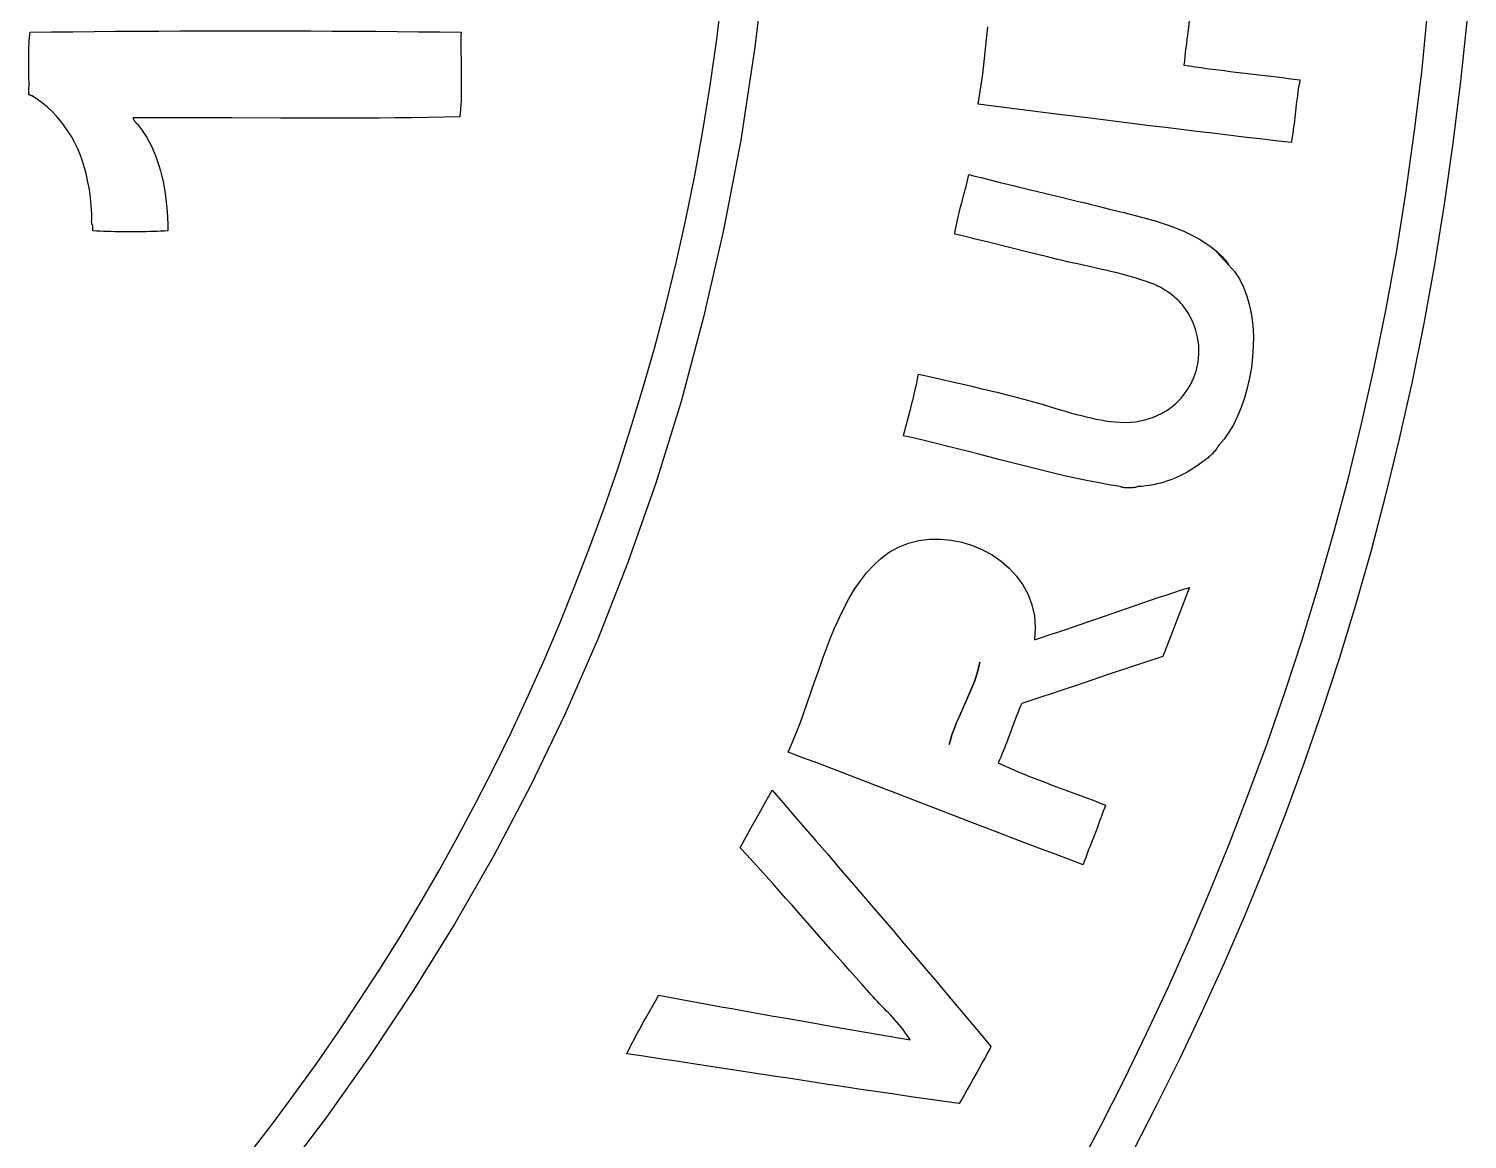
# Model space of a CAD drawing. Header units: metres. Extents: x -185 to 1201, y -340 to 309.
# Drawn here: x 895.65 to 907.87, y 55.07 to 64.5 of the extents above; entities that cross this region are included whole.
import ezdxf

# ---------------------------------------------------------------- set-up
doc = ezdxf.new("R2010")
doc.units = ezdxf.units.M

msp = doc.modelspace()

# ---------------------------------------------------------------- linework, layer by layer
for p, q in [((901.913, 65.1541), (901.818, 64.3402)), ((901.493, 64.4095), (901.541, 64.8086)), ((907.482, 64.1298), (907.534, 64.6578)), ((905.51, 64.5849), (905.492, 64.4427)), ((907.869, 64.5879), (907.813, 64.0522)), ((895.653, 64.395), (895.656, 64.4201)), ((895.656, 64.4201), (895.658, 64.4447)), ((895.658, 64.4447), (895.661, 64.4688)), ((895.661, 64.4688), (895.842, 64.4709)), ((895.842, 64.4709), (896.023, 64.4727)), ((896.023, 64.4727), (896.205, 64.4743)), ((896.205, 64.4743), (896.387, 64.4757)), ((896.387, 64.4757), (896.571, 64.4769)), ((896.571, 64.4769), (896.754, 64.4778)), ((896.754, 64.4778), (896.938, 64.4786)), ((896.938, 64.4786), (897.122, 64.4791)), ((897.122, 64.4791), (897.307, 64.4794)), ((897.307, 64.4794), (897.491, 64.4796)), ((897.491, 64.4796), (897.676, 64.4794)), ((897.676, 64.4794), (897.86, 64.4791)), ((897.86, 64.4791), (898.044, 64.4786)), ((898.044, 64.4786), (898.228, 64.4778)), ((898.228, 64.4778), (898.412, 64.4769)), ((898.412, 64.4769), (898.595, 64.4757)), ((898.595, 64.4757), (898.778, 64.4743)), ((898.778, 64.4743), (898.96, 64.4727)), ((898.96, 64.4727), (899.141, 64.4709)), ((899.141, 64.4709), (899.321, 64.4688)), ((899.321, 64.4688), (899.32, 64.4329)), ((899.32, 64.4329), (899.32, 64.3967)), ((901.437, 64.0169), (901.493, 64.4095)), ((903.783, 64.38), (903.796, 64.515)), ((905.487, 64.407), (905.483, 64.3712)), ((905.492, 64.4427), (905.487, 64.407)), ((895.649, 64.2906), (895.65, 64.3172)), ((895.649, 64.2637), (895.649, 64.2906)), ((895.65, 64.3435), (895.652, 64.3694)), ((895.65, 64.3172), (895.65, 64.3435)), ((895.652, 64.3694), (895.653, 64.395)), ((899.32, 64.3967), (899.32, 64.3602)), ((899.32, 64.3602), (899.32, 64.3235)), ((899.32, 64.3235), (899.32, 64.2867)), ((899.32, 64.2867), (899.321, 64.2497)), ((901.818, 64.3402), (901.697, 63.5519)), ((903.769, 64.2457), (903.783, 64.38)), ((905.474, 64.299), (905.47, 64.2626)), ((905.478, 64.3352), (905.474, 64.299)), ((905.483, 64.3712), (905.478, 64.3352)), ((895.649, 64.2366), (895.649, 64.2637)), ((895.649, 64.2093), (895.649, 64.2366)), ((895.649, 64.1819), (895.649, 64.2093)), ((895.65, 64.0993), (895.649, 64.1819)), ((899.321, 64.2497), (899.322, 64.102)), ((903.754, 64.1131), (903.769, 64.2457)), ((905.466, 64.2259), (905.462, 64.1889)), ((905.462, 64.1889), (905.511, 64.1815)), ((905.47, 64.2626), (905.466, 64.2259)), ((905.511, 64.1815), (905.559, 64.1745)), ((905.559, 64.1745), (905.608, 64.1676)), ((905.608, 64.1676), (905.657, 64.1609)), ((905.657, 64.1609), (905.706, 64.1544)), ((895.65, 64.0719), (895.65, 64.0993)), ((895.651, 64.0445), (895.65, 64.0719)), ((895.651, 64.0172), (895.651, 64.0445)), ((899.322, 64.102), (899.323, 64.0652)), ((899.323, 64.0652), (899.323, 64.0287)), ((903.735, 63.9832), (903.754, 64.1131)), ((905.706, 64.1544), (905.755, 64.1481)), ((905.755, 64.1481), (905.804, 64.1418)), ((905.804, 64.1418), (905.854, 64.1357)), ((905.854, 64.1357), (905.903, 64.1297)), ((905.903, 64.1297), (905.953, 64.1238)), ((905.953, 64.1238), (906.102, 64.1061)), ((906.102, 64.1061), (906.201, 64.0943)), ((906.201, 64.0943), (906.25, 64.0883)), ((906.25, 64.0883), (906.3, 64.0822)), ((906.3, 64.0822), (906.349, 64.076)), ((906.349, 64.076), (906.398, 64.0697)), ((906.398, 64.0697), (906.447, 64.0632)), ((906.443, 64.0378), (906.438, 64.0121)), ((906.447, 64.0632), (906.443, 64.0378)), ((907.419, 63.6107), (907.482, 64.1298)), ((907.813, 64.0522), (907.748, 63.5251)), ((895.649, 63.9368), (895.65, 63.9633)), ((895.651, 63.9367), (895.649, 63.9368)), ((895.65, 63.9902), (895.651, 64.0172)), ((895.65, 63.9633), (895.65, 63.9902)), ((895.653, 63.9365), (895.651, 63.9367)), ((895.654, 63.9362), (895.653, 63.9365)), ((895.656, 63.9358), (895.654, 63.9362)), ((895.657, 63.9354), (895.656, 63.9358)), ((895.66, 63.9342), (895.657, 63.9354)), ((895.666, 63.9309), (895.66, 63.9342)), ((895.668, 63.9297), (895.666, 63.9309)), ((895.67, 63.9291), (895.668, 63.9297)), ((895.671, 63.9287), (895.67, 63.9291)), ((895.673, 63.9283), (895.671, 63.9287)), ((895.675, 63.928), (895.673, 63.9283)), ((895.677, 63.9278), (895.675, 63.928)), ((895.679, 63.9277), (895.677, 63.9278)), ((895.724, 63.8972), (895.679, 63.9277)), ((899.322, 63.9206), (899.321, 63.8853)), ((899.323, 63.9924), (899.322, 63.9563)), ((899.322, 63.9563), (899.322, 63.9206)), ((899.323, 64.0287), (899.323, 63.9924)), ((901.375, 63.6309), (901.437, 64.0169)), ((903.713, 63.857), (903.735, 63.9832)), ((906.427, 63.9332), (906.423, 63.9064)), ((906.43, 63.9597), (906.427, 63.9332)), ((906.434, 63.9861), (906.43, 63.9597)), ((906.438, 64.0121), (906.434, 63.9861)), ((895.767, 63.8647), (895.724, 63.8972)), ((895.808, 63.8304), (895.767, 63.8647)), ((895.847, 63.794), (895.808, 63.8304)), ((895.884, 63.7556), (895.847, 63.794)), ((899.317, 63.8159), (899.315, 63.782)), ((899.319, 63.8504), (899.317, 63.8159)), ((899.321, 63.8853), (899.319, 63.8504)), ((904.377, 63.7735), (903.713, 63.857)), ((906.417, 63.8524), (906.404, 63.7435)), ((906.42, 63.8795), (906.417, 63.8524)), ((906.423, 63.9064), (906.42, 63.8795)), ((895.919, 63.7153), (895.884, 63.7556)), ((895.951, 63.6729), (895.919, 63.7153)), ((895.982, 63.6284), (895.951, 63.6729)), ((896.673, 63.7403), (896.534, 63.7396)), ((896.534, 63.7396), (896.536, 63.7361)), ((896.536, 63.7361), (896.537, 63.7327)), ((896.537, 63.7327), (896.539, 63.7292)), ((896.539, 63.7292), (896.54, 63.7259)), ((896.54, 63.7259), (896.542, 63.7226)), ((896.542, 63.7226), (896.544, 63.7194)), ((896.544, 63.7194), (896.546, 63.7162)), ((896.546, 63.7162), (896.548, 63.7131)), ((896.548, 63.7131), (896.55, 63.7101)), ((896.55, 63.7101), (896.552, 63.7072)), ((896.552, 63.7072), (896.555, 63.7044)), ((896.555, 63.7044), (896.557, 63.7016)), ((896.557, 63.7016), (896.56, 63.699)), ((896.56, 63.699), (896.562, 63.6965)), ((896.562, 63.6965), (896.565, 63.6941)), ((896.565, 63.6941), (896.568, 63.6918)), ((896.568, 63.6918), (896.571, 63.6896)), ((896.571, 63.6896), (896.574, 63.6876)), ((896.574, 63.6876), (896.578, 63.6857)), ((896.578, 63.6857), (896.581, 63.6839)), ((896.581, 63.6839), (896.581, 63.6749)), ((896.581, 63.6749), (896.606, 63.6424)), ((896.812, 63.7407), (896.673, 63.7403)), ((896.951, 63.7409), (896.812, 63.7407)), ((897.091, 63.7408), (896.951, 63.7409)), ((897.23, 63.7406), (897.091, 63.7408)), ((897.37, 63.7402), (897.23, 63.7406)), ((897.789, 63.7388), (897.37, 63.7402)), ((897.929, 63.7385), (897.789, 63.7388)), ((898.068, 63.7382), (897.929, 63.7385)), ((898.208, 63.7381), (898.068, 63.7382)), ((898.347, 63.7382), (898.208, 63.7381)), ((898.486, 63.7385), (898.347, 63.7382)), ((898.625, 63.7392), (898.486, 63.7385)), ((898.763, 63.7402), (898.625, 63.7392)), ((898.901, 63.7416), (898.763, 63.7402)), ((899.039, 63.7434), (898.901, 63.7416)), ((899.176, 63.7457), (899.039, 63.7434)), ((899.312, 63.7486), (899.176, 63.7457)), ((899.315, 63.782), (899.312, 63.7486)), ((904.642, 63.7402), (904.377, 63.7735)), ((904.908, 63.7071), (904.642, 63.7402)), ((905.04, 63.6907), (904.908, 63.7071)), ((905.173, 63.6743), (905.04, 63.6907)), ((905.306, 63.658), (905.173, 63.6743)), ((906.398, 63.6893), (906.394, 63.6624)), ((906.401, 63.7164), (906.398, 63.6893)), ((906.404, 63.7435), (906.401, 63.7164)), ((896.011, 63.5818), (895.982, 63.6284)), ((896.038, 63.5332), (896.011, 63.5818)), ((896.606, 63.6424), (896.629, 63.6087)), ((896.629, 63.6087), (896.651, 63.5735)), ((896.651, 63.5735), (896.671, 63.5371)), ((901.306, 63.2512), (901.375, 63.6309)), ((901.697, 63.5519), (901.552, 62.7884)), ((905.439, 63.6417), (905.306, 63.658)), ((905.572, 63.6256), (905.439, 63.6417)), ((905.706, 63.6096), (905.572, 63.6256)), ((905.839, 63.5936), (905.706, 63.6096)), ((905.972, 63.5778), (905.839, 63.5936)), ((906.106, 63.5621), (905.972, 63.5778)), ((906.24, 63.5465), (906.106, 63.5621)), ((906.374, 63.5311), (906.24, 63.5465)), ((906.378, 63.5568), (906.374, 63.5311)), ((906.383, 63.5828), (906.378, 63.5568)), ((906.387, 63.6091), (906.383, 63.5828)), ((906.391, 63.6357), (906.387, 63.6091)), ((906.394, 63.6624), (906.391, 63.6357)), ((907.348, 63.1003), (907.419, 63.6107)), ((896.062, 63.4824), (896.038, 63.5332)), ((896.085, 63.4294), (896.062, 63.4824)), ((896.105, 63.3743), (896.085, 63.4294)), ((896.671, 63.5371), (896.691, 63.4993)), ((896.691, 63.4993), (896.709, 63.4602)), ((896.709, 63.4602), (896.725, 63.4197)), ((907.748, 63.5251), (907.674, 63.0066)), ((896.123, 63.317), (896.105, 63.3743)), ((896.139, 63.2574), (896.123, 63.317)), ((896.725, 63.4197), (896.741, 63.378)), ((896.741, 63.378), (896.755, 63.335)), ((896.755, 63.335), (896.768, 63.2908)), ((896.152, 63.1956), (896.139, 63.2574)), ((896.164, 63.1315), (896.152, 63.1956)), ((896.768, 63.2908), (896.78, 63.2452)), ((896.78, 63.2452), (896.79, 63.1984)), ((896.79, 63.1984), (896.8, 63.1505)), ((901.23, 62.8777), (901.306, 63.2512)), ((903.611, 63.1584), (903.617, 63.1835)), ((903.617, 63.1835), (903.623, 63.2088)), ((903.623, 63.2088), (903.629, 63.2344)), ((903.629, 63.2344), (903.634, 63.2602)), ((903.634, 63.2602), (903.687, 63.2466)), ((903.687, 63.2466), (903.74, 63.233)), ((903.74, 63.233), (903.794, 63.2196)), ((903.794, 63.2196), (903.847, 63.2061)), ((903.847, 63.2061), (903.902, 63.1928)), ((903.902, 63.1928), (904.011, 63.1661)), ((896.173, 63.0651), (896.164, 63.1315)), ((896.18, 62.9963), (896.173, 63.0651)), ((896.8, 63.1505), (896.808, 63.1012)), ((896.808, 63.1012), (896.814, 63.0508)), ((903.572, 63.0098), (903.598, 63.1086)), ((903.598, 63.1086), (903.605, 63.1334)), ((903.605, 63.1334), (903.611, 63.1584)), ((904.011, 63.1661), (904.066, 63.1528)), ((904.066, 63.1528), (904.288, 63.0995)), ((904.288, 63.0995), (904.4, 63.0726)), ((904.4, 63.0726), (904.511, 63.0455)), ((907.267, 62.5985), (907.348, 63.1003)), ((896.184, 62.9253), (896.18, 62.9963)), ((896.814, 63.0508), (896.82, 62.9991)), ((896.82, 62.9991), (896.825, 62.9463)), ((896.825, 62.9463), (896.828, 62.8923)), ((903.547, 62.9103), (903.553, 62.9354)), ((903.553, 62.9354), (903.559, 62.9603)), ((903.559, 62.9603), (903.565, 62.9851)), ((903.565, 62.9851), (903.572, 63.0098)), ((904.511, 63.0455), (904.567, 63.0318)), ((904.567, 63.0318), (904.623, 63.018)), ((904.623, 63.018), (904.678, 63.004)), ((904.678, 63.004), (904.733, 62.99)), ((904.733, 62.99), (904.787, 62.9765)), ((904.787, 62.9765), (904.842, 62.9632)), ((904.842, 62.9632), (904.951, 62.9368)), ((904.951, 62.9368), (905.005, 62.9235)), ((907.674, 63.0066), (907.591, 62.4964)), ((896.183, 62.8655), (896.184, 62.8711)), ((896.183, 62.8601), (896.183, 62.8655)), ((896.183, 62.8549), (896.183, 62.8601)), ((896.184, 62.8499), (896.183, 62.8549)), ((896.185, 62.9207), (896.184, 62.9253)), ((896.184, 62.8768), (896.185, 62.8883)), ((896.184, 62.8711), (896.184, 62.8768)), ((896.184, 62.8453), (896.184, 62.8499)), ((896.185, 62.8409), (896.184, 62.8453)), ((896.186, 62.9158), (896.185, 62.9207)), ((896.185, 62.8883), (896.186, 62.8997)), ((896.187, 62.837), (896.185, 62.8409)), ((896.186, 62.9106), (896.186, 62.9158)), ((896.186, 62.9053), (896.186, 62.9106)), ((896.186, 62.8997), (896.186, 62.9053)), ((896.188, 62.8336), (896.187, 62.837)), ((896.191, 62.8306), (896.188, 62.8336)), ((896.193, 62.8282), (896.191, 62.8306)), ((896.193, 62.7808), (896.193, 62.8282)), ((896.828, 62.8923), (896.83, 62.8371)), ((896.83, 62.8371), (896.831, 62.7808)), ((901.149, 62.5103), (901.23, 62.8777)), ((903.525, 62.8076), (903.53, 62.8337)), ((903.53, 62.8337), (903.535, 62.8595)), ((903.535, 62.8595), (903.541, 62.885)), ((903.541, 62.885), (903.547, 62.9103)), ((905.005, 62.9235), (905.058, 62.9098)), ((905.058, 62.9098), (905.112, 62.8958)), ((905.112, 62.8958), (905.165, 62.8812)), ((905.165, 62.8812), (905.217, 62.866)), ((905.217, 62.866), (905.268, 62.85)), ((905.268, 62.85), (905.319, 62.8331)), ((905.319, 62.8331), (905.369, 62.8152)), ((905.369, 62.8152), (905.418, 62.7961)), ((896.223, 62.7792), (896.193, 62.7808)), ((896.253, 62.7777), (896.223, 62.7792)), ((896.283, 62.7764), (896.253, 62.7777)), ((896.315, 62.7753), (896.283, 62.7764)), ((896.347, 62.7744), (896.315, 62.7753)), ((896.379, 62.7737), (896.347, 62.7744)), ((896.412, 62.7731), (896.379, 62.7737)), ((896.446, 62.7726), (896.412, 62.7731)), ((896.479, 62.7724), (896.446, 62.7726)), ((896.512, 62.7723), (896.479, 62.7724)), ((896.546, 62.7724), (896.512, 62.7723)), ((896.579, 62.7726), (896.546, 62.7724)), ((896.612, 62.7731), (896.579, 62.7726)), ((896.645, 62.7737), (896.612, 62.7731)), ((896.678, 62.7744), (896.645, 62.7737)), ((896.71, 62.7753), (896.678, 62.7744)), ((896.741, 62.7764), (896.71, 62.7753)), ((896.772, 62.7777), (896.741, 62.7764)), ((896.802, 62.7792), (896.772, 62.7777)), ((896.831, 62.7808), (896.802, 62.7792)), ((901.552, 62.7884), (901.382, 62.0489)), ((903.516, 62.7544), (903.52, 62.7812)), ((903.556, 62.7447), (903.516, 62.7544)), ((903.52, 62.7812), (903.525, 62.8076)), ((903.638, 62.7248), (903.556, 62.7447)), ((903.678, 62.7147), (903.638, 62.7248)), ((903.802, 62.684), (903.678, 62.7147)), ((905.418, 62.7961), (905.466, 62.7758)), ((905.466, 62.7758), (905.512, 62.754)), ((905.512, 62.754), (905.558, 62.7307)), ((905.558, 62.7307), (905.602, 62.7057)), ((905.602, 62.7057), (905.644, 62.679)), ((904.136, 62.6005), (903.802, 62.684)), ((904.22, 62.5798), (904.136, 62.6005)), ((904.304, 62.5592), (904.22, 62.5798)), ((905.644, 62.679), (905.685, 62.6504)), ((905.685, 62.6504), (905.724, 62.6197)), ((905.724, 62.6197), (905.737, 62.609)), ((905.807, 62.5307), (905.724, 62.6197)), ((905.724, 62.6197), (905.73, 62.6131)), ((905.73, 62.6131), (905.748, 62.5934)), ((905.737, 62.609), (905.744, 62.6036)), ((905.744, 62.6036), (905.75, 62.5981)), ((905.748, 62.5934), (905.765, 62.5741)), ((905.75, 62.5981), (905.757, 62.5925)), ((905.757, 62.5925), (905.763, 62.5868)), ((905.763, 62.5868), (905.769, 62.581)), ((905.765, 62.5741), (905.783, 62.5551)), ((905.769, 62.581), (905.775, 62.5751)), ((905.775, 62.5751), (905.781, 62.5691)), ((905.781, 62.5691), (905.787, 62.563)), ((907.177, 62.105), (907.267, 62.5985)), ((901.061, 62.1489), (901.149, 62.5103)), ((904.346, 62.549), (904.304, 62.5592)), ((904.388, 62.5386), (904.346, 62.549)), ((904.43, 62.5285), (904.388, 62.5386)), ((904.472, 62.5187), (904.43, 62.5285)), ((904.514, 62.5091), (904.472, 62.5187)), ((904.557, 62.4997), (904.514, 62.5091)), ((904.684, 62.4719), (904.557, 62.4997)), ((904.727, 62.4626), (904.684, 62.4719)), ((904.769, 62.4531), (904.727, 62.4626)), ((904.811, 62.4435), (904.769, 62.4531)), ((905.783, 62.5551), (905.842, 62.4933)), ((905.787, 62.563), (905.793, 62.5567)), ((905.793, 62.5567), (905.799, 62.5504)), ((905.799, 62.5504), (905.805, 62.5438)), ((905.805, 62.5438), (905.81, 62.5371)), ((905.83, 62.5056), (905.807, 62.5307)), ((905.81, 62.5371), (905.816, 62.5303)), ((905.816, 62.5303), (905.821, 62.5233)), ((905.821, 62.5233), (905.827, 62.5161)), ((905.827, 62.5161), (905.832, 62.5087)), ((905.842, 62.4933), (905.83, 62.5056)), ((905.832, 62.5087), (905.837, 62.5011)), ((905.837, 62.5011), (905.842, 62.4933)), ((905.842, 62.4933), (905.891, 62.4362)), ((907.591, 62.4964), (907.5, 61.9944)), ((904.853, 62.4337), (904.811, 62.4435)), ((904.894, 62.4235), (904.853, 62.4337)), ((904.935, 62.4131), (904.894, 62.4235)), ((904.976, 62.4022), (904.935, 62.4131)), ((905.017, 62.3909), (904.976, 62.4022)), ((905.057, 62.379), (905.017, 62.3909)), ((905.096, 62.3666), (905.057, 62.379)), ((905.136, 62.3535), (905.096, 62.3666)), ((905.174, 62.3398), (905.136, 62.3535)), ((905.19, 62.3338), (905.174, 62.3398)), ((905.207, 62.3273), (905.19, 62.3338)), ((905.223, 62.3203), (905.207, 62.3273)), ((905.891, 62.4362), (905.933, 62.3723)), ((905.933, 62.3723), (905.969, 62.3024)), ((905.239, 62.3127), (905.223, 62.3203)), ((905.255, 62.3047), (905.239, 62.3127)), ((905.271, 62.2962), (905.255, 62.3047)), ((905.286, 62.2873), (905.271, 62.2962)), ((905.301, 62.278), (905.286, 62.2873)), ((905.316, 62.2683), (905.301, 62.278)), ((905.331, 62.2582), (905.316, 62.2683)), ((905.345, 62.2478), (905.331, 62.2582)), ((905.359, 62.2371), (905.345, 62.2478)), ((905.373, 62.2261), (905.359, 62.2371)), ((905.386, 62.2148), (905.373, 62.2261)), ((905.399, 62.2033), (905.386, 62.2148)), ((905.412, 62.1917), (905.399, 62.2033)), ((905.969, 62.3024), (905.997, 62.2272)), ((905.997, 62.2272), (906.02, 62.1476)), ((900.967, 61.7933), (901.061, 62.1489)), ((905.424, 62.1798), (905.412, 62.1917)), ((905.435, 62.1678), (905.424, 62.1798)), ((905.446, 62.1556), (905.435, 62.1678)), ((905.456, 62.1433), (905.446, 62.1556)), ((905.5, 62.08), (905.456, 62.1433)), ((905.535, 62.0141), (905.5, 62.08)), ((906.02, 62.1476), (906.036, 62.0644)), ((907.078, 61.6197), (907.177, 62.105)), ((901.382, 62.0489), (901.19, 61.3324)), ((905.561, 61.9463), (905.535, 62.0141)), ((906.036, 62.0644), (906.047, 61.9783)), ((906.047, 61.9783), (906.052, 61.8901)), ((907.5, 61.9944), (907.4, 61.5006)), ((905.578, 61.8772), (905.561, 61.9463)), ((905.588, 61.8075), (905.578, 61.8772)), ((906.052, 61.8901), (906.051, 61.8007)), ((900.867, 61.4433), (900.967, 61.7933)), ((905.582, 61.6691), (905.589, 61.7379)), ((905.589, 61.7379), (905.588, 61.8075)), ((906.051, 61.8007), (906.045, 61.7108)), ((905.546, 61.5367), (905.568, 61.6018)), ((905.568, 61.6018), (905.582, 61.6691)), ((906.035, 61.6212), (906.02, 61.5328)), ((906.045, 61.7108), (906.035, 61.6212)), ((906.971, 61.1424), (907.078, 61.6197)), ((903.186, 61.4576), (903.192, 61.4839)), ((903.192, 61.4839), (903.197, 61.5104)), ((903.197, 61.5104), (903.203, 61.537)), ((903.203, 61.537), (903.208, 61.5638)), ((903.208, 61.5638), (903.288, 61.5461)), ((903.288, 61.5461), (903.41, 61.5186)), ((903.41, 61.5186), (903.534, 61.4903)), ((903.534, 61.4903), (903.576, 61.4807)), ((903.576, 61.4807), (903.661, 61.461)), ((905.482, 61.4156), (905.517, 61.4744)), ((905.517, 61.4744), (905.546, 61.5367)), ((906.02, 61.5328), (906, 61.4462)), ((907.4, 61.5006), (907.292, 61.0146)), ((900.762, 61.099), (900.867, 61.4433)), ((903.154, 61.3271), (903.161, 61.3531)), ((903.161, 61.3531), (903.167, 61.3791)), ((903.167, 61.3791), (903.174, 61.4052)), ((903.174, 61.4052), (903.18, 61.4313)), ((903.18, 61.4313), (903.186, 61.4576)), ((903.661, 61.461), (903.746, 61.4409)), ((903.746, 61.4409), (903.789, 61.4307)), ((903.789, 61.4307), (903.832, 61.4203)), ((903.832, 61.4203), (903.875, 61.4099)), ((903.875, 61.4099), (903.918, 61.3992)), ((903.918, 61.3992), (903.961, 61.3885)), ((903.961, 61.3885), (904.005, 61.3776)), ((904.005, 61.3776), (904.048, 61.3667)), ((904.048, 61.3667), (904.09, 61.3559)), ((904.09, 61.3559), (904.132, 61.3445)), ((904.132, 61.3445), (904.173, 61.3327)), ((905.39, 61.3114), (905.439, 61.361)), ((905.439, 61.361), (905.482, 61.4156)), ((905.976, 61.3624), (905.948, 61.2821)), ((906, 61.4462), (905.976, 61.3624)), ((901.19, 61.3324), (900.975, 60.6381)), ((903.114, 61.1716), (903.141, 61.2753)), ((903.141, 61.2753), (903.148, 61.3012)), ((903.148, 61.3012), (903.154, 61.3271)), ((904.173, 61.3327), (904.215, 61.3206)), ((904.215, 61.3206), (904.257, 61.3083)), ((904.257, 61.3083), (904.383, 61.2706)), ((904.383, 61.2706), (904.424, 61.2582)), ((904.424, 61.2582), (904.466, 61.246)), ((904.466, 61.246), (904.508, 61.2342)), ((904.508, 61.2342), (904.55, 61.2228)), ((904.55, 61.2228), (904.591, 61.2119)), ((905.204, 61.1986), (905.272, 61.2294)), ((905.272, 61.2294), (905.334, 61.2673)), ((905.334, 61.2673), (905.39, 61.3114)), ((905.948, 61.2821), (905.917, 61.2061)), ((903.094, 61.0934), (903.1, 61.1195)), ((903.1, 61.1195), (903.107, 61.1456)), ((903.107, 61.1456), (903.114, 61.1716)), ((904.591, 61.2119), (904.633, 61.2016)), ((904.633, 61.2016), (904.674, 61.192)), ((904.674, 61.192), (904.715, 61.1833)), ((904.715, 61.1833), (904.756, 61.1754)), ((904.756, 61.1754), (904.797, 61.1685)), ((904.797, 61.1685), (904.837, 61.1628)), ((904.837, 61.1628), (904.878, 61.1582)), ((904.878, 61.1582), (904.967, 61.1544)), ((904.967, 61.1544), (905.052, 61.1604)), ((905.052, 61.1604), (905.131, 61.1753)), ((905.131, 61.1753), (905.204, 61.1986)), ((905.882, 61.1352), (905.844, 61.0702)), ((905.917, 61.2061), (905.882, 61.1352)), ((906.857, 60.6728), (906.971, 61.1424)), ((900.652, 60.76), (900.762, 61.099)), ((903.081, 61.0408), (903.087, 61.0671)), ((903.174, 61.0201), (903.081, 61.0408)), ((903.087, 61.0671), (903.094, 61.0934)), ((903.267, 60.9986), (903.174, 61.0201)), ((903.358, 60.9765), (903.267, 60.9986)), ((905.803, 61.0119), (905.76, 60.961)), ((905.844, 61.0702), (905.803, 61.0119)), ((907.292, 61.0146), (907.176, 60.5366)), ((903.449, 60.954), (903.358, 60.9765)), ((903.54, 60.9309), (903.449, 60.954)), ((903.631, 60.9077), (903.54, 60.9309)), ((903.721, 60.8841), (903.631, 60.9077)), ((903.901, 60.837), (903.721, 60.8841)), ((905.674, 60.8608), (905.667, 60.8541)), ((905.682, 60.8675), (905.674, 60.8608)), ((905.689, 60.8745), (905.682, 60.8675)), ((905.697, 60.8815), (905.689, 60.8745)), ((905.704, 60.8887), (905.697, 60.8815)), ((905.711, 60.8961), (905.704, 60.8887)), ((905.717, 60.9036), (905.711, 60.8961)), ((905.724, 60.9113), (905.717, 60.9036)), ((905.73, 60.9192), (905.724, 60.9113)), ((905.737, 60.9272), (905.73, 60.9192)), ((905.743, 60.9354), (905.737, 60.9272)), ((905.749, 60.9438), (905.743, 60.9354)), ((905.754, 60.9523), (905.749, 60.9438)), ((905.76, 60.961), (905.754, 60.9523)), ((900.537, 60.4263), (900.652, 60.76)), ((903.991, 60.8135), (903.901, 60.837)), ((904.082, 60.7903), (903.991, 60.8135)), ((904.172, 60.7674), (904.082, 60.7903)), ((904.264, 60.7449), (904.172, 60.7674)), ((904.355, 60.723), (904.264, 60.7449)), ((905.504, 60.741), (905.48, 60.7271)), ((905.527, 60.7553), (905.504, 60.741)), ((905.551, 60.7702), (905.527, 60.7553)), ((905.574, 60.7855), (905.551, 60.7702)), ((905.596, 60.8012), (905.574, 60.7855)), ((905.618, 60.8173), (905.596, 60.8012)), ((905.626, 60.8231), (905.618, 60.8173)), ((905.635, 60.829), (905.626, 60.8231)), ((905.643, 60.8351), (905.635, 60.829)), ((905.651, 60.8413), (905.643, 60.8351)), ((905.659, 60.8477), (905.651, 60.8413)), ((905.667, 60.8541), (905.659, 60.8477)), ((900.975, 60.6381), (900.739, 59.9653)), ((904.447, 60.7017), (904.355, 60.723)), ((904.54, 60.6812), (904.447, 60.7017)), ((904.634, 60.6615), (904.54, 60.6812)), ((904.729, 60.6428), (904.634, 60.6615)), ((904.824, 60.6252), (904.729, 60.6428)), ((904.921, 60.6088), (904.824, 60.6252)), ((905.104, 60.6115), (905.069, 60.6088)), ((905.138, 60.6152), (905.104, 60.6115)), ((905.171, 60.6199), (905.138, 60.6152)), ((905.203, 60.6256), (905.171, 60.6199)), ((905.234, 60.6322), (905.203, 60.6256)), ((905.265, 60.6396), (905.234, 60.6322)), ((905.294, 60.648), (905.265, 60.6396)), ((905.323, 60.6571), (905.294, 60.648)), ((905.35, 60.6671), (905.323, 60.6571)), ((905.378, 60.6777), (905.35, 60.6671)), ((905.404, 60.6891), (905.378, 60.6777)), ((905.43, 60.7012), (905.404, 60.6891)), ((905.455, 60.7139), (905.43, 60.7012)), ((905.48, 60.7271), (905.455, 60.7139)), ((906.734, 60.2107), (906.857, 60.6728)), ((904.926, 60.6066), (904.921, 60.6088)), ((904.931, 60.6047), (904.926, 60.6066)), ((904.937, 60.603), (904.931, 60.6047)), ((904.944, 60.6016), (904.937, 60.603)), ((904.952, 60.6003), (904.944, 60.6016)), ((904.96, 60.5993), (904.952, 60.6003)), ((904.968, 60.5985), (904.96, 60.5993)), ((904.976, 60.598), (904.968, 60.5985)), ((904.985, 60.5976), (904.976, 60.598)), ((904.994, 60.5975), (904.985, 60.5976)), ((905.003, 60.5976), (904.994, 60.5975)), ((905.012, 60.598), (905.003, 60.5976)), ((905.021, 60.5985), (905.012, 60.598)), ((905.029, 60.5993), (905.021, 60.5985)), ((905.037, 60.6003), (905.029, 60.5993)), ((905.045, 60.6016), (905.037, 60.6003)), ((905.052, 60.603), (905.045, 60.6016)), ((905.058, 60.6047), (905.052, 60.603)), ((905.064, 60.6066), (905.058, 60.6047)), ((905.069, 60.6088), (905.064, 60.6066)), ((907.176, 60.5366), (907.052, 60.0661)), ((900.416, 60.0978), (900.537, 60.4263)), ((903.038, 60.0962), (903.123, 60.1288)), ((903.123, 60.1288), (903.211, 60.1506)), ((903.211, 60.1506), (903.301, 60.1619)), ((903.301, 60.1619), (903.393, 60.163)), ((903.393, 60.163), (903.485, 60.1543)), ((903.485, 60.1543), (903.576, 60.1362)), ((903.576, 60.1362), (903.665, 60.1089)), ((906.604, 59.7561), (906.734, 60.2107)), ((900.292, 59.7743), (900.416, 60.0978)), ((902.884, 59.9969), (902.958, 60.0524)), ((902.958, 60.0524), (903.038, 60.0962)), ((903.665, 60.1089), (903.751, 60.073)), ((903.751, 60.073), (903.833, 60.0286)), ((903.833, 60.0286), (903.909, 59.9761)), ((907.052, 60.0661), (906.92, 59.6032)), ((900.739, 59.9653), (900.482, 59.3131)), ((902.767, 59.8771), (902.824, 59.9398)), ((902.824, 59.9398), (902.884, 59.9969)), ((903.909, 59.9761), (903.979, 59.916)), ((903.979, 59.916), (904.041, 59.8485)), ((900.162, 59.4557), (900.292, 59.7743)), ((902.665, 59.737), (902.715, 59.8093)), ((902.715, 59.8093), (902.767, 59.8771)), ((904.041, 59.8485), (904.094, 59.774)), ((904.094, 59.774), (904.138, 59.6929)), ((906.467, 59.3086), (906.604, 59.7561)), ((902.576, 59.5805), (902.619, 59.6605)), ((902.619, 59.6605), (902.665, 59.737)), ((904.138, 59.6929), (904.171, 59.6055)), ((905.113, 59.6215), (905.178, 59.6439)), ((905.178, 59.6439), (905.244, 59.6662)), ((905.244, 59.6662), (905.31, 59.6882)), ((905.31, 59.6882), (905.376, 59.7101)), ((905.376, 59.7101), (905.443, 59.7317)), ((905.464, 59.6363), (905.441, 59.5776)), ((905.443, 59.7317), (905.51, 59.7531)), ((905.487, 59.6948), (905.464, 59.6363)), ((905.498, 59.724), (905.487, 59.6948)), ((905.51, 59.7531), (905.498, 59.724)), ((902.536, 59.4973), (902.576, 59.5805)), ((904.171, 59.6055), (904.192, 59.5122)), ((904.192, 59.5122), (904.199, 59.4132)), ((904.721, 59.4857), (904.982, 59.5764)), ((904.982, 59.5764), (905.047, 59.599)), ((905.047, 59.599), (905.113, 59.6215)), ((905.441, 59.5776), (905.352, 59.3422)), ((906.92, 59.6032), (906.782, 59.1477)), ((900.029, 59.1419), (900.162, 59.4557)), ((902.461, 59.3235), (902.497, 59.4115)), ((902.497, 59.4115), (902.536, 59.4973)), ((904.199, 59.4132), (904.193, 59.3091)), ((904.392, 59.3739), (904.458, 59.396)), ((904.458, 59.396), (904.524, 59.4182)), ((904.524, 59.4182), (904.59, 59.4406)), ((904.59, 59.4406), (904.655, 59.4631)), ((904.655, 59.4631), (904.721, 59.4857)), ((900.482, 59.3131), (900.205, 58.6806)), ((902.426, 59.2339), (902.461, 59.3235)), ((904.193, 59.3091), (904.26, 59.3304)), ((904.26, 59.3304), (904.326, 59.3521)), ((904.326, 59.3521), (904.392, 59.3739)), ((905.352, 59.3422), (905.318, 59.2537)), ((906.323, 58.868), (906.467, 59.3086)), ((902.392, 59.1431), (902.426, 59.2339)), ((905.223, 59.1462), (905.162, 59.1269)), ((905.283, 59.1653), (905.223, 59.1462)), ((905.295, 59.1948), (905.283, 59.1653)), ((905.318, 59.2537), (905.295, 59.1948)), ((906.782, 59.1477), (906.635, 58.6995)), ((899.892, 58.8327), (900.029, 59.1419)), ((902.328, 58.96), (902.36, 59.0516)), ((902.36, 59.0516), (902.392, 59.1431)), ((903.709, 59.0368), (903.696, 58.996)), ((903.696, 58.9955), (903.709, 59.0365)), ((903.72, 59.078), (903.709, 59.0368)), ((903.709, 59.0365), (903.72, 59.0778)), ((903.72, 59.0778), (903.729, 59.1195)), ((903.729, 59.1195), (903.72, 59.078)), ((904.862, 59.0275), (904.803, 59.0072)), ((904.922, 59.0476), (904.862, 59.0275)), ((904.982, 59.0677), (904.922, 59.0476)), ((905.042, 59.0876), (904.982, 59.0677)), ((905.102, 59.1073), (905.042, 59.0876)), ((905.162, 59.1269), (905.102, 59.1073)), ((902.296, 58.8686), (902.328, 58.96)), ((903.666, 58.9153), (903.65, 58.8754)), ((903.65, 58.8745), (903.666, 58.9145)), ((903.682, 58.9554), (903.666, 58.9153)), ((903.666, 58.9145), (903.682, 58.9549)), ((903.696, 58.996), (903.682, 58.9554)), ((903.682, 58.9549), (903.696, 58.9955)), ((904.505, 58.9058), (904.445, 58.8857)), ((904.624, 58.9463), (904.505, 58.9058)), ((904.803, 59.0072), (904.624, 58.9463)), ((899.749, 58.5276), (899.892, 58.8327)), ((902.265, 58.7781), (902.296, 58.8686)), ((903.616, 58.7965), (903.598, 58.7576)), ((903.598, 58.7563), (903.616, 58.7954)), ((903.633, 58.8358), (903.616, 58.7965)), ((903.616, 58.7954), (903.633, 58.8348)), ((903.65, 58.8754), (903.633, 58.8358)), ((903.633, 58.8348), (903.65, 58.8745)), ((904.144, 58.787), (904.084, 58.7679)), ((904.205, 58.8064), (904.144, 58.787)), ((904.265, 58.8259), (904.205, 58.8064)), ((904.325, 58.8457), (904.265, 58.8259)), ((904.385, 58.8656), (904.325, 58.8457)), ((904.445, 58.8857), (904.385, 58.8656)), ((906.172, 58.4343), (906.323, 58.868)), ((900.205, 58.6806), (899.91, 58.0671)), ((902.201, 58.6012), (902.233, 58.6888)), ((902.233, 58.6888), (902.265, 58.7781)), ((903.563, 58.6805), (903.546, 58.6423)), ((903.546, 58.641), (903.563, 58.6792)), ((903.58, 58.7189), (903.563, 58.6805)), ((903.563, 58.6792), (903.58, 58.7176)), ((903.598, 58.7576), (903.58, 58.7189)), ((903.58, 58.7176), (903.598, 58.7563)), ((904.044, 58.6682), (904.024, 58.6175)), ((904.054, 58.6933), (904.044, 58.6682)), ((904.064, 58.7184), (904.054, 58.6933)), ((904.074, 58.7432), (904.064, 58.7184)), ((904.084, 58.7679), (904.074, 58.7432)), ((906.635, 58.6995), (906.482, 58.2584)), ((902.168, 58.5159), (902.201, 58.6012)), ((903.515, 58.5668), (903.501, 58.5295)), ((903.501, 58.5285), (903.515, 58.5657)), ((903.53, 58.6045), (903.515, 58.5668)), ((903.515, 58.5657), (903.53, 58.6032)), ((903.546, 58.6423), (903.53, 58.6045)), ((903.53, 58.6032), (903.546, 58.641)), ((904.024, 58.6175), (903.986, 58.5155)), ((899.602, 58.2268), (899.749, 58.5276)), ((902.099, 58.354), (902.134, 58.4333)), ((902.134, 58.4333), (902.168, 58.5159)), ((903.478, 58.4554), (903.469, 58.4188)), ((903.469, 58.4188), (903.478, 58.455)), ((903.489, 58.4923), (903.478, 58.4554)), ((903.478, 58.455), (903.489, 58.4916)), ((903.501, 58.5295), (903.489, 58.4923)), ((903.489, 58.4916), (903.501, 58.5285)), ((903.947, 58.4134), (903.937, 58.388)), ((903.957, 58.4388), (903.947, 58.4134)), ((903.966, 58.4643), (903.957, 58.4388)), ((903.986, 58.5155), (903.966, 58.4643)), ((906.015, 58.0072), (906.172, 58.4343)), ((902.225, 58.3067), (902.099, 58.354)), ((902.351, 58.2592), (902.225, 58.3067)), ((903.906, 58.3125), (903.895, 58.2877)), ((903.916, 58.3376), (903.906, 58.3125)), ((903.926, 58.3627), (903.916, 58.3376)), ((903.937, 58.388), (903.926, 58.3627)), ((899.451, 57.9304), (899.602, 58.2268)), ((902.477, 58.2115), (902.351, 58.2592)), ((902.602, 58.1637), (902.477, 58.2115)), ((903.895, 58.2877), (903.884, 58.263)), ((903.884, 58.263), (903.928, 58.2429)), ((903.928, 58.2429), (903.971, 58.2233)), ((903.971, 58.2233), (904.016, 58.204)), ((904.016, 58.204), (904.061, 58.1852)), ((904.061, 58.1852), (904.106, 58.1667)), ((906.482, 58.2584), (906.322, 57.8243)), ((899.91, 58.0671), (899.596, 57.4717)), ((902.727, 58.1158), (902.602, 58.1637)), ((902.852, 58.0677), (902.727, 58.1158)), ((902.977, 58.0196), (902.852, 58.0677)), ((904.106, 58.1667), (904.151, 58.1484)), ((904.151, 58.1484), (904.197, 58.1305)), ((904.197, 58.1305), (904.243, 58.1127)), ((904.243, 58.1127), (904.289, 58.0952)), ((904.289, 58.0952), (904.335, 58.0778)), ((904.335, 58.0778), (904.381, 58.0605)), ((904.381, 58.0605), (904.567, 57.9918)), ((899.295, 57.6381), (899.451, 57.9304)), ((901.882, 57.8847), (901.964, 58.0304)), ((901.964, 58.0304), (902.058, 57.9223)), ((903.477, 57.8268), (902.977, 58.0196)), ((904.567, 57.9918), (904.613, 57.9745)), ((904.613, 57.9745), (904.659, 57.9572)), ((904.659, 57.9572), (904.705, 57.9396)), ((904.705, 57.9396), (904.75, 57.9219)), ((905.852, 57.5864), (906.015, 58.0072)), ((901.828, 57.7873), (901.882, 57.8847)), ((902.058, 57.9223), (902.152, 57.8142)), ((902.152, 57.8142), (902.246, 57.7061)), ((903.602, 57.7787), (903.477, 57.8268)), ((904.759, 57.8013), (904.749, 57.7761)), ((904.75, 57.9219), (904.796, 57.904)), ((904.768, 57.8267), (904.759, 57.8013)), ((904.777, 57.8522), (904.768, 57.8267)), ((904.787, 57.878), (904.777, 57.8522)), ((904.796, 57.904), (904.787, 57.878)), ((906.322, 57.8243), (906.156, 57.397)), ((901.76, 57.6651), (901.787, 57.7141)), ((901.787, 57.7141), (901.828, 57.7873)), ((902.246, 57.7061), (902.339, 57.5979)), ((903.727, 57.7306), (903.602, 57.7787)), ((903.852, 57.6826), (903.727, 57.7306)), ((903.978, 57.6348), (903.852, 57.6826)), ((904.721, 57.7009), (904.682, 57.6013)), ((904.73, 57.7259), (904.721, 57.7009)), ((904.74, 57.7509), (904.73, 57.7259)), ((904.749, 57.7761), (904.74, 57.7509)), ((899.135, 57.35), (899.295, 57.6381)), ((901.693, 57.542), (901.707, 57.5667)), ((901.707, 57.5667), (901.733, 57.616)), ((901.733, 57.616), (901.76, 57.6651)), ((902.339, 57.5979), (902.433, 57.4896)), ((904.103, 57.5871), (903.978, 57.6348)), ((904.229, 57.5396), (904.103, 57.5871)), ((904.682, 57.6013), (904.663, 57.5513)), ((905.683, 57.1718), (905.852, 57.5864)), ((899.596, 57.4717), (899.265, 56.8934)), ((901.749, 57.4818), (901.693, 57.542)), ((901.804, 57.4213), (901.749, 57.4818)), ((902.433, 57.4896), (902.526, 57.3812)), ((904.355, 57.4922), (904.229, 57.5396)), ((904.481, 57.4451), (904.355, 57.4922)), ((904.607, 57.3982), (904.481, 57.4451)), ((904.625, 57.45), (904.616, 57.4242)), ((904.635, 57.4755), (904.625, 57.45)), ((904.644, 57.5009), (904.635, 57.4755)), ((904.653, 57.5262), (904.644, 57.5009)), ((904.663, 57.5513), (904.653, 57.5262)), ((898.971, 57.066), (899.135, 57.35)), ((901.859, 57.3605), (901.804, 57.4213)), ((901.914, 57.2995), (901.859, 57.3605)), ((902.526, 57.3812), (902.619, 57.2728)), ((904.616, 57.4242), (904.607, 57.3982)), ((906.156, 57.397), (905.983, 56.9765)), ((901.969, 57.2381), (901.914, 57.2995)), ((902.024, 57.1766), (901.969, 57.2381)), ((902.619, 57.2728), (902.713, 57.1643)), ((902.078, 57.1149), (902.024, 57.1766)), ((902.133, 57.0532), (902.078, 57.1149)), ((902.713, 57.1643), (902.806, 57.0557)), ((905.509, 56.7632), (905.683, 57.1718)), ((898.803, 56.786), (898.971, 57.066)), ((902.188, 56.9913), (902.133, 57.0532)), ((902.46, 56.6821), (902.188, 56.9913)), ((902.806, 57.0557), (902.899, 56.9471)), ((902.899, 56.9471), (902.992, 56.8383)), ((905.983, 56.9765), (905.803, 56.5625)), ((899.265, 56.8934), (898.917, 56.3316)), ((902.992, 56.8383), (903.084, 56.7294)), ((898.63, 56.51), (898.803, 56.786)), ((903.084, 56.7294), (903.177, 56.6205)), ((905.33, 56.3604), (905.509, 56.7632)), ((902.514, 56.6206), (902.46, 56.6821)), ((902.569, 56.5593), (902.514, 56.6206)), ((903.177, 56.6205), (903.27, 56.5114)), ((898.454, 56.2379), (898.63, 56.51)), ((902.623, 56.4982), (902.569, 56.5593)), ((902.677, 56.4374), (902.623, 56.4982)), ((903.27, 56.5114), (903.362, 56.4023)), ((905.803, 56.5625), (905.618, 56.155)), ((902.731, 56.3769), (902.677, 56.4374)), ((902.785, 56.3168), (902.731, 56.3769)), ((903.362, 56.4023), (903.454, 56.293)), ((905.145, 55.9637), (905.33, 56.3604)), ((898.274, 55.9697), (898.454, 56.2379)), ((898.917, 56.3316), (898.554, 55.7855)), ((900.889, 56.0931), (900.986, 56.2651)), ((900.986, 56.2651), (901, 56.2897)), ((901, 56.2897), (901.106, 56.27)), ((901.106, 56.27), (901.212, 56.2504)), ((901.212, 56.2504), (901.318, 56.2309)), ((901.318, 56.2309), (901.425, 56.2115)), ((902.803, 56.2965), (902.785, 56.3168)), ((902.821, 56.2765), (902.803, 56.2965)), ((902.84, 56.2567), (902.821, 56.2765)), ((902.858, 56.2369), (902.84, 56.2567)), ((902.877, 56.2173), (902.858, 56.2369)), ((902.915, 56.1781), (902.877, 56.2173)), ((903.454, 56.293), (903.547, 56.1836)), ((900.875, 56.0685), (900.889, 56.0931)), ((901.425, 56.2115), (901.531, 56.1923)), ((901.531, 56.1923), (901.638, 56.1731)), ((901.638, 56.1731), (901.744, 56.154)), ((901.744, 56.154), (901.851, 56.135)), ((901.851, 56.135), (901.958, 56.1161)), ((901.958, 56.1161), (902.065, 56.0972)), ((902.065, 56.0972), (902.279, 56.0596)), ((902.934, 56.1585), (902.915, 56.1781)), ((902.952, 56.1389), (902.934, 56.1585)), ((902.971, 56.1192), (902.952, 56.1389)), ((902.989, 56.0994), (902.971, 56.1192)), ((903.007, 56.0794), (902.989, 56.0994)), ((903.547, 56.1836), (903.639, 56.0741)), ((905.618, 56.155), (905.427, 55.7524)), ((898.09, 55.7053), (898.274, 55.9697)), ((900.807, 55.9446), (900.82, 55.9695)), ((900.82, 55.9695), (900.834, 55.9943)), ((900.834, 55.9943), (900.848, 56.0191)), ((900.848, 56.0191), (900.861, 56.0439)), ((900.861, 56.0439), (900.875, 56.0685)), ((902.279, 56.0596), (902.494, 56.0222)), ((902.494, 56.0222), (903.137, 55.9104)), ((903.025, 56.0593), (903.007, 56.0794)), ((903.042, 56.0389), (903.025, 56.0593)), ((903.059, 56.0183), (903.042, 56.0389)), ((903.076, 55.9974), (903.059, 56.0183)), ((903.092, 55.9762), (903.076, 55.9974)), ((903.107, 55.9547), (903.092, 55.9762)), ((903.639, 56.0741), (903.731, 55.9644)), ((900.755, 55.8439), (900.767, 55.8693)), ((900.767, 55.8693), (900.78, 55.8945)), ((900.78, 55.8945), (900.794, 55.9196)), ((900.794, 55.9196), (900.807, 55.9446)), ((903.122, 55.9327), (903.107, 55.9547)), ((903.137, 55.9104), (903.122, 55.9327)), ((903.731, 55.9644), (903.822, 55.8547)), ((903.822, 55.8547), (903.81, 55.8301)), ((904.954, 55.5724), (905.145, 55.9637)), ((898.554, 55.7855), (898.177, 55.254)), ((900.729, 55.793), (900.742, 55.8185)), ((900.87, 55.7718), (900.729, 55.793)), ((900.742, 55.8185), (900.755, 55.8439)), ((901.011, 55.7505), (900.87, 55.7718)), ((901.152, 55.7291), (901.011, 55.7505)), ((901.293, 55.7076), (901.152, 55.7291)), ((903.757, 55.7321), (903.744, 55.7076)), ((903.77, 55.7565), (903.757, 55.7321)), ((903.784, 55.781), (903.77, 55.7565)), ((903.797, 55.8055), (903.784, 55.781)), ((903.81, 55.8301), (903.797, 55.8055)), ((905.427, 55.7524), (905.23, 55.3555)), ((897.902, 55.4445), (898.09, 55.7053)), ((901.996, 55.5999), (901.293, 55.7076)), ((903.704, 55.6346), (903.676, 55.5861)), ((903.717, 55.6589), (903.704, 55.6346)), ((903.744, 55.7076), (903.717, 55.6589)), ((902.137, 55.5784), (901.996, 55.5999)), ((902.278, 55.5569), (902.137, 55.5784)), ((902.419, 55.5356), (902.278, 55.5569)), ((902.56, 55.5143), (902.419, 55.5356)), ((902.701, 55.4932), (902.56, 55.5143)), ((902.842, 55.4722), (902.701, 55.4932)), ((903.621, 55.4897), (903.594, 55.4417)), ((903.649, 55.5378), (903.621, 55.4897)), ((903.676, 55.5861), (903.649, 55.5378)), ((904.758, 55.1866), (904.954, 55.5724)), ((897.711, 55.1875), (897.902, 55.4445)), ((902.984, 55.4514), (902.842, 55.4722)), ((903.125, 55.4307), (902.984, 55.4514)), ((903.267, 55.4102), (903.125, 55.4307)), ((903.409, 55.39), (903.267, 55.4102)), ((903.552, 55.37), (903.409, 55.39)), ((903.566, 55.3938), (903.552, 55.37)), ((903.594, 55.4417), (903.566, 55.3938)), ((898.177, 55.254), (897.785, 54.7365)), ((905.23, 55.3555), (905.028, 54.9639)), ((897.515, 54.934), (897.711, 55.1875)), ((904.557, 54.8061), (904.758, 55.1866))]:
    msp.add_line(p, q)

doc.saveas('drawing.dxf')
